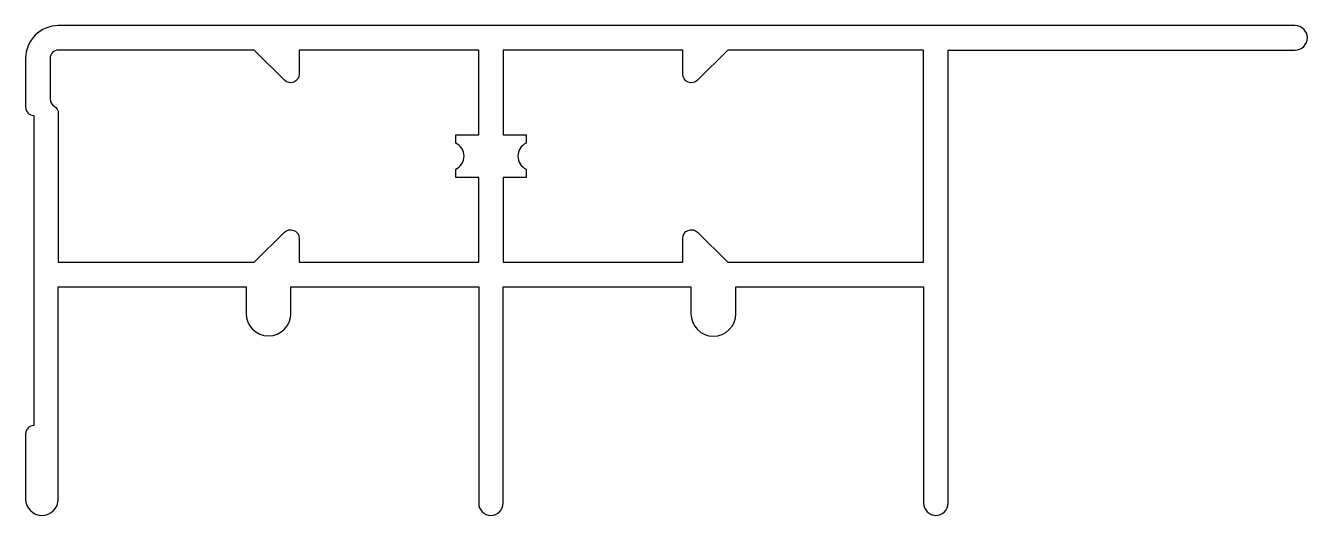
# Model space of a CAD drawing. Extents: x 608.5 to 687, y 584.6 to 614.6.
import ezdxf

# ---------------------------------------------------------------- set-up
doc = ezdxf.new("R2010")
doc.units = 0
doc.layers.add('PARÇA', color=5, linetype='CONTINUOUS')

msp = doc.modelspace()

# ---------------------------------------------------------------- linework, layer by layer
at = {"layer": 'PARÇA', "color": 0, "linetype": 'CONTINUOUS'}
for points in [[(637.006, 584.564, 0.414214), (637.756, 585.314), (637.756, 598.564), (649.256, 598.564), (649.256, 596.914, 1), (652.006, 596.914), (652.006, 598.564), (663.506, 598.564), (663.506, 585.314, 0.414214), (664.256, 584.564), (664.256, 584.564, 0.414214), (665.006, 585.314), (665.006, 613.064), (686.256, 613.064, 0.414214), (687.006, 613.814), (687.006, 613.814, 0.414214), (686.256, 614.564), (610.506, 614.564, 0.414214), (608.506, 612.564), (608.506, 609.564, 0.414214), (609.006, 609.064), (609.006, 590.064, 0.414214), (608.506, 589.564), (608.506, 585.564, 1), (610.506, 585.564), (610.506, 598.564), (622.006, 598.564), (622.006, 596.939, 1), (624.756, 596.939), (624.756, 598.564), (636.256, 598.564), (636.256, 585.314, 0.414214)], [(622.506, 613.064), (610.506, 613.064, 0.414214), (610.006, 612.564), (610.006, 610.064, 0.267949), (610.256, 609.631, -0.267949), (610.506, 609.198), (610.506, 600.064), (622.506, 600.064), (624.351, 601.909, -0.668179), (625.256, 601.534), (625.256, 600.064), (636.256, 600.064), (636.256, 605.264), (634.856, 605.264), (634.856, 605.764, 0.625), (634.856, 607.364), (634.856, 607.864), (636.256, 607.864), (636.256, 613.064), (625.256, 613.064), (625.256, 611.593, -0.668179), (624.351, 611.218)], [(648.756, 613.064), (637.756, 613.064), (637.756, 607.864), (639.156, 607.864), (639.156, 607.364, 0.625), (639.156, 605.764), (639.156, 605.264), (637.756, 605.264), (637.756, 600.064), (648.756, 600.064), (648.756, 601.534, -0.668179), (649.661, 601.909), (651.506, 600.064), (663.506, 600.064), (663.506, 613.064), (651.506, 613.064), (649.661, 611.218, -0.668179), (648.756, 611.593)]]:
    msp.add_lwpolyline(points, format="xyb", close=True, dxfattribs=at)

doc.saveas('drawing.dxf')
